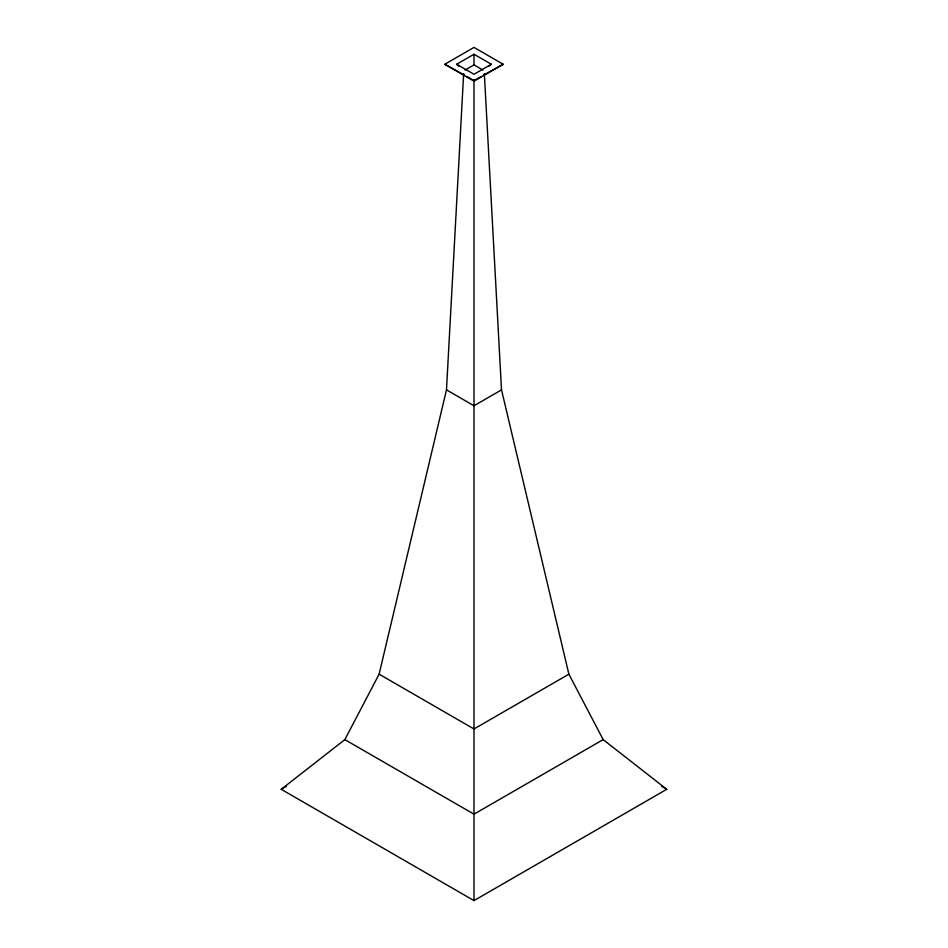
<?xml version="1.0" encoding="UTF-8"?>
<svg xmlns="http://www.w3.org/2000/svg" width="948" height="948" viewBox="0 0 948 948"><rect width="100%" height="100%" fill="white"/><g stroke="black" fill="none" stroke-linecap="round" stroke-linejoin="round"><path stroke-width="1.42" d="M484.345 73.719L501.516 389.877L568.883 674.182L603.153 739.618L666.764 789.305L474 900.6L281.236 789.305L344.847 739.618L379.117 674.182L446.484 389.877L463.655 73.719M489.286 66.123L491.337 64.263L474 54.249L456.663 64.263L458.714 66.123M444.802 64.263L474 47.4L503.198 64.263L474 81.125L444.802 64.263L464.2 75.01M465.089 70.034L474 64.891L482.911 70.034M491.337 64.263L474 74.264L456.663 64.263M481.347 76.421L474 80.663L466.653 76.421M483.8 75.01L503.198 64.263M501.516 389.877L474 405.756L446.484 389.877M281.236 789.305L286.343 786.366M568.883 674.182L474 728.965L379.117 674.182M603.153 739.618L474 814.178L344.847 739.618M661.657 786.366L666.764 789.305M474 54.249L474 64.891M474 79.596L474 900.6"/></g></svg>
